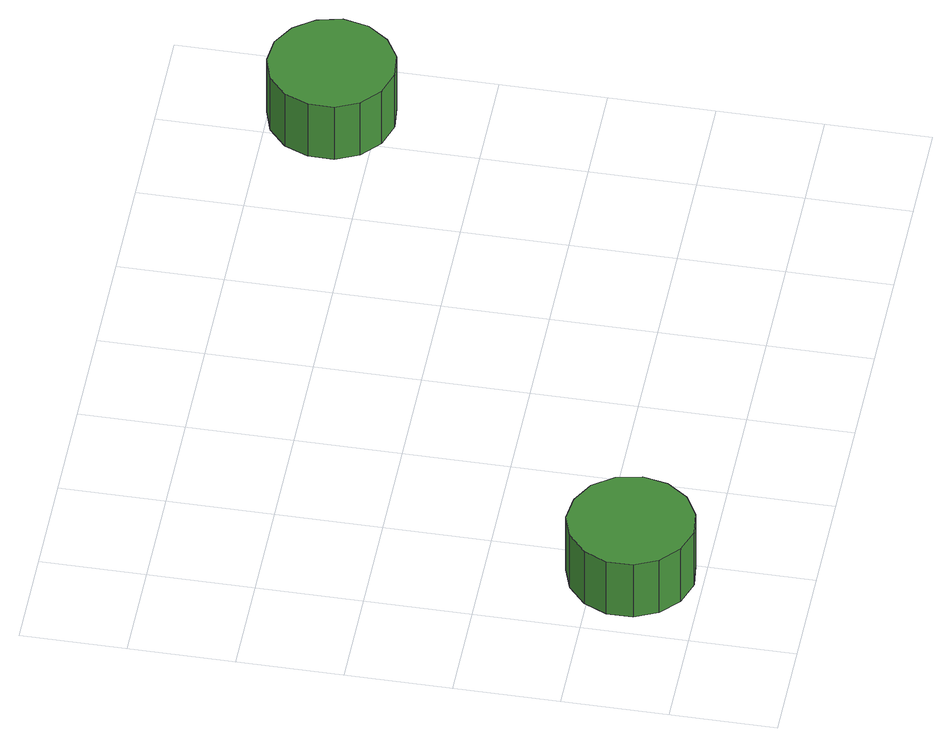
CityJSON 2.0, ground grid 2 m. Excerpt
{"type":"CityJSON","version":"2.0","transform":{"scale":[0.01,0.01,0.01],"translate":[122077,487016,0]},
"CityObjects":{
"tree1":{"type":"SolitaryVegetationObject","attributes":{"function":"something"},"geometry":[{"type":"MultiSurface","lod":"1","boundaries":[[[0,1,2,3,4,5,6,7,8,9,10,11,12,13,14]],[[15,16,17,18,19,20,21,22,23,24,25,26,27,28,29]],[[0,29,28,1]],[[1,28,27,2]],[[2,27,26,3]],[[3,26,25,4]],[[4,25,24,5]],[[5,24,23,6]],[[6,23,22,7]],[[7,22,21,8]],[[8,21,20,9]],[[9,20,19,10]],[[10,19,18,11]],[[11,18,17,12]],[[12,17,16,13]],[[13,16,15,14]],[[14,15,29,0]]]}]},
"tree2":{"type":"SolitaryVegetationObject","attributes":{"function":"something"},"geometry":[{"type":"MultiSurface","lod":"1","boundaries":[[[30,31,32,33,34,35,36,37,38,39,40,41,42,43,44]],[[45,46,47,48,49,50,51,52,53,54,55,56,57,58,59]],[[30,59,58,31]],[[31,58,57,32]],[[32,57,56,33]],[[33,56,55,34]],[[34,55,54,35]],[[35,54,53,36]],[[36,53,52,37]],[[37,52,51,38]],[[38,51,50,39]],[[39,50,49,40]],[[40,49,48,41]],[[41,48,47,42]],[[42,47,46,43]],[[43,46,45,44]],[[44,45,59,30]]]}]}
},
"vertices":[
[281,135,186],[271,184,186],[242,224,186],[199,248,186],[150,254,186],[103,238,186],[66,205,186],[46,160,186],[46,111,186],[66,66,186],[103,33,186],[150,17,186],[199,23,186],[242,47,186],[271,87,186],[271,87,57],[242,47,57],[199,23,57],[150,17,57],[103,33,57],[66,66,57],[46,111,57],[46,160,57],[66,205,57],[103,238,57],[150,254,57],[199,248,57],[242,224,57],[271,184,57],[281,135,57],
[1383,885,190],[1372,933,190],[1343,973,190],[1301,998,190],[1252,1003,190],[1205,988,190],[1168,955,190],[1148,909,190],[1148,860,190],[1168,815,190],[1205,782,190],[1252,767,190],[1301,772,190],[1343,797,190],[1372,836,190],[1372,836,61],[1343,797,61],[1301,772,61],[1252,767,61],[1205,782,61],[1168,815,61],[1148,860,61],[1148,909,61],[1168,955,61],[1205,988,61],[1252,1003,61],[1301,998,61],[1343,973,61],[1372,933,61],[1383,885,61]
]}
